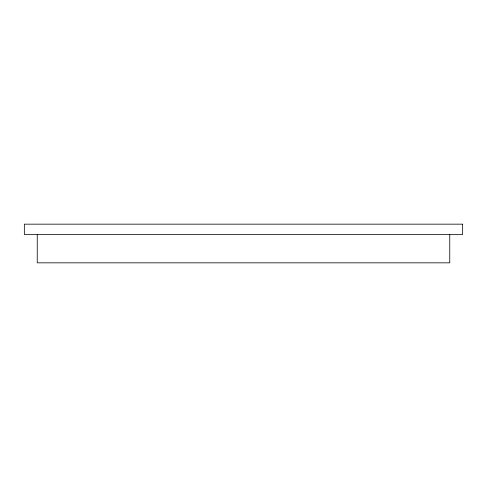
<?xml version="1.0" encoding="UTF-8"?>
<svg xmlns="http://www.w3.org/2000/svg" width="487" height="487" viewBox="0 0 487 487"><rect width="100%" height="100%" fill="white"/><g stroke="black" fill="none" stroke-linecap="round" stroke-linejoin="round"><path stroke-width="0.73" d="M449.757 234.478L449.757 262.834L37.243 262.834L37.243 234.478M462.65 224.166L24.35 224.166L24.35 234.478L462.65 234.478L462.65 224.166"/></g></svg>
